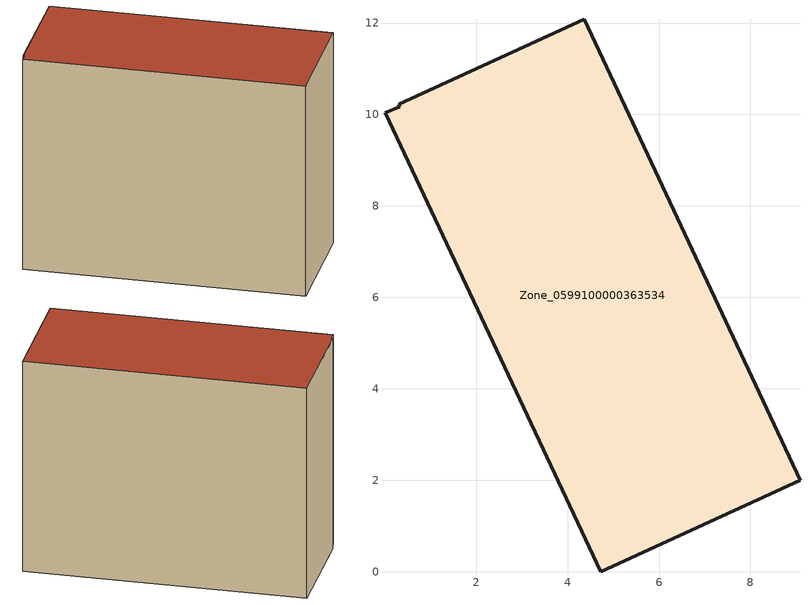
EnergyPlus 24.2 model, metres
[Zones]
Zone_0599100000363534
 floor ground (C_G): 0.02,10.04 0.33,10.16 0.3,10.22 4.36,12.08 9.08,2 4.72,0 z3.31
 wall outside (C_F): 9.08,2 4.36,12.08 0.3,10.22 0.33,10.16 0.02,10.04 4.72,0 9.08,2 z3.31:12.23
 roof outside (C_R): 0.33,10.16 0.02,10.04 4.72,0 9.08,2 4.36,12.08 0.3,10.22 z12.23
[BUILDING]
Pand.0599100000363534: North Axis=0; Terrain=City; Loads Convergence Tolerance Value=0.04; Temperature Convergence Tolerance Value=0.4; Solar Distribution=FullExterior; Maximum Number of Warmup Days=25; Minimum Number of Warmup Days=1
[Site:Location]
Rotterdam.The.Hague.AP_ZH_NLD Design_Conditions: Latitude=51.96; Longitude=4.45; Time Zone=1; Elevation=-4.5
[SITE:GROUNDTEMPERATURE:BUILDINGSURFACE]
18, 18, 18, 18, 18, 18, 18, 18, 18, 18, 18, 18
[MATERIAL] Thermal Absorptance=0.9; Solar Absorptance=0.7; Visible Absorptance=0.7
Name | Roughness | Thickness | Conductivity | Density | Specific Heat
G.TI.1992-2005 | MediumSmooth | 0.15 | 0.06 | 540 | 1210
F.TI.1992-2005 | Rough | 0.3 | 0.12 | 1920 | 840
R.TI.1992-2005 | MediumRough | 0.2 | 0.08 | 1500 | 1000
[CONSTRUCTION]
C_G: G.TI.1992-2005
C_F: F.TI.1992-2005
C_R: R.TI.1992-2005
[ZONE]
Zone_0599100000363534: Type=1; Multiplier=1; Ceiling Height=Autocalculate; Volume=Autocalculate; Floor Area=autocalculate; Part of Total Floor Area=Yes
[ZONEINFILTRATION:DESIGNFLOWRATE]
Infil_Zone_0599100000363534: Zone or ZoneList or Space or SpaceList=Zone_0599100000363534; Schedule=AlwaysOn; Design Flow Rate Calculation Method=Flow/Area; Flow Rate per Floor Area=0.0015; Constant Term Coefficient=1; Temperature Term Coefficient=0; Velocity Term Coefficient=0; Velocity Squared Term Coefficient=0
[HVACTEMPLATE:ZONE:IDEALLOADSAIRSYSTEM]
Zone_0599100000363534: Maximum Heating Supply Air Temperature=50; Minimum Cooling Supply Air Temperature=13; Maximum Heating Supply Air Humidity Ratio=0.0156; Minimum Cooling Supply Air Humidity Ratio=0.0077; Heating Limit=NoLimit; Cooling Limit=NoLimit; Dehumidification Control Type=ConstantSensibleHeatRatio; Cooling Sensible Heat Ratio=0.7; Dehumidification Setpoint=60; Humidification Control Type=None; Humidification Setpoint=30; Outdoor Air Method=None; Outdoor Air Flow Rate per Person=0.00944; Outdoor Air Flow Rate per Zone Floor Area=0; Outdoor Air Flow Rate per Zone=0; Demand Controlled Ventilation Type=None; Outdoor Air Economizer Type=NoEconomizer; Heat Recovery Type=None; Sensible Heat Recovery Effectiveness=0.7; Latent Heat Recovery Effectiveness=0.65
[ZONECONTROL:THERMOSTAT]
ThermostatControl_Zone_0599100000363534: Zone or ZoneList=Zone_0599100000363534; Control Type Schedule=DualSetpointControlType; Control 1=Thermostat_Zone_0599100000363534; Temperature Difference Between Cutout And Setpoint=0
[THERMOSTATSETPOINT:DUALSETPOINT]
Thermostat_Zone_0599100000363534: Heating Setpoint Temperature Schedule=HeatingSetpoint_Zone_0599100000363534; Cooling Setpoint Temperature Schedule=CoolingSetpoint_Zone_0599100000363534
[SCHEDULE:COMPACT]
HeatingSetpoint_Zone_0599100000363534: Through: 12/31, For: AllDays, Until: 24:00, 21
CoolingSetpoint_Zone_0599100000363534: Through: 12/31, For: AllDays, Until: 24:00, 24
DualSetpointControlType: Through: 12/31, For: AllDays, Until: 24:00, 4
AlwaysOn: Through: 12/31, For: AllDays, Until: 24:00, 1
